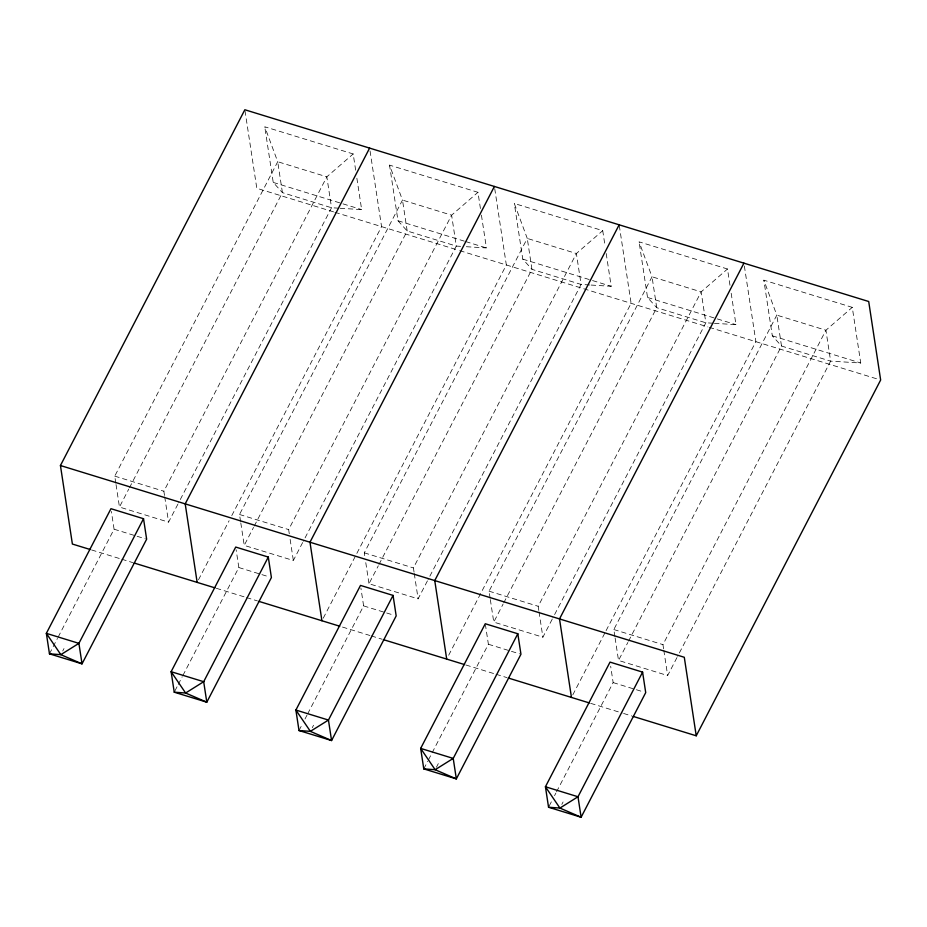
<?xml version="1.0" encoding="UTF-8"?>
<svg xmlns="http://www.w3.org/2000/svg" width="927" height="927" viewBox="0 0 927 927"><rect width="100%" height="100%" fill="white"/><g stroke="black" fill="none" stroke-linecap="round" stroke-linejoin="round"><path stroke-width="0.7" stroke-dasharray="4.63 3.48" d="M115.817 483.152L114.751 476.13L277.718 161.727L264.763 126.779L353.187 153.952L355.794 171.078M177.891 504.172L168.575 522.144L119.456 507.046L128.76 489.074M129.432 487.799L282.422 192.642L277.718 161.727L326.837 176.825L353.187 153.952M49.467 653.836L57.462 638.413M58.123 637.139L114.079 529.201L111.367 511.437M62.735 650.997L63.998 648.552M164.508 495.447L163.87 491.229L326.837 176.825L331.542 207.741L178.552 502.897M198.482 579.827L229.108 520.742M231.773 515.609L381.565 226.617L369.838 149.525M240.591 521.507L239.514 514.485L402.492 200.081L389.537 165.122L477.961 192.306L480.557 209.421M302.654 542.527L293.349 560.487L244.218 545.389L253.535 527.428M254.207 526.142L407.196 230.985L402.492 200.081L451.611 215.18L477.961 192.306M174.902 690.905L177.567 685.76M178.239 684.474L182.225 676.768M182.897 675.482L238.842 567.544L236.142 549.792M289.282 533.79L288.645 529.584L451.611 215.18L456.316 246.084L303.326 541.241M323.256 618.17L506.339 264.971L494.392 186.454M364.717 555.644L364.288 552.828L527.266 238.424L514.311 203.476L602.724 230.649L605.111 246.35M427.428 580.881L418.112 598.842L368.992 583.743L378.309 565.783M378.969 564.497L531.959 269.34L527.266 238.424L576.385 253.523L602.724 230.649M299.004 730.534L302.341 724.114M305.006 718.97L306.999 715.123M307.671 713.836L363.616 605.899L360.916 588.147M312.272 727.695L313.546 725.25M414.056 572.144L413.407 567.927L576.385 253.523L581.09 284.438L428.089 579.595M448.691 655.238L631.113 303.326L619.166 224.809M490.128 598.205L489.062 591.183L652.029 276.779L639.074 241.831L727.498 269.004L730.105 286.13M552.202 619.224L542.886 637.197L493.767 622.098L503.071 604.126M503.743 602.851L656.733 307.694L652.029 276.779L701.148 291.878L727.498 269.004M423.778 768.889L427.776 761.183M428.436 759.897L488.39 644.253L485.47 625.122M436.408 767.266L438.309 763.605M538.819 610.499L538.181 606.281L701.148 291.878L705.853 322.793L552.863 617.95M572.793 694.879L605.424 631.936M606.084 630.661L755.876 341.669L743.929 263.152M614.902 636.559L613.825 629.537L776.803 315.134L763.848 280.174L852.272 307.358L860.731 363.002L830.627 361.136L781.507 346.038L772.318 335.817L763.848 280.174M676.965 657.579L667.66 675.54L618.529 660.441L627.846 642.481M628.506 641.194L781.507 346.038L776.803 315.134L825.922 330.232L852.272 307.358M549.213 805.957L551.878 800.812M554.543 795.679L555.876 793.106M556.536 791.82L613.153 682.596L610.661 666.212M561.82 804.404L563.083 801.959M663.593 648.842L662.956 644.636L825.922 330.232L830.627 361.136L677.637 656.293M338.714 208.181L331.542 207.741L282.422 192.642L273.233 182.422L264.763 126.779M340.151 208.274L361.657 209.595L356.872 178.204M460.615 246.35L456.316 246.084L407.196 230.985L398.007 220.765L389.537 165.122M466.351 246.709L486.42 247.949L481.426 215.134M589.688 284.971L581.09 284.438L531.959 269.34L522.77 259.12L514.311 203.476M591.125 285.064L611.194 286.292L605.98 252.051M713.025 323.233L705.853 322.793L656.733 307.694L647.544 297.474L639.074 241.831M714.462 323.326L735.968 324.647L731.183 293.256M273.233 182.422L361.657 209.595M398.007 220.765L464.323 241.147M465.702 241.576L486.42 247.949M522.77 259.12L611.194 286.292M647.544 297.474L735.968 324.647M772.318 335.817L860.731 363.002M333.581 211.866L256.802 188.274L245.064 111.182M334.948 212.295L458.355 250.22M459.722 250.638L707.892 326.918M709.259 327.347L877.904 379.178M114.751 476.13L163.87 491.229M239.514 514.485L288.645 529.584M364.288 552.828L413.407 567.927M489.062 591.183L538.181 606.281M613.825 629.537L662.956 644.636M114.079 529.201L135.782 535.876M137.138 536.293L145.284 538.784M238.842 567.544L260.557 574.219M261.912 574.636L268.691 576.721M363.616 605.899L385.319 612.573M386.675 612.99L393.465 615.076M488.39 644.253L510.093 650.916M511.449 651.333L519.583 653.836M613.153 682.596L643.002 691.774M91.576 549.943L120.371 558.796M121.75 559.213L132.712 562.585M216.35 588.286L245.145 597.139M246.512 597.567L257.486 600.939M342.492 627.069L369.919 635.493M371.287 635.91L382.248 639.282M465.887 664.995L494.682 673.848M496.061 674.265L507.023 677.637M590.661 703.338L622.191 713.037M623.57 713.454L631.797 715.992M663.802 650.256L667.66 675.54M615.111 637.961L618.529 660.441M539.039 611.901L542.886 637.197M490.337 599.618L493.767 622.098M414.265 573.546L418.112 598.842M365.783 562.666L368.992 583.743M290.139 539.41L293.349 560.487M240.8 522.909L244.218 545.389M164.728 496.849L168.575 522.144M116.037 484.566L119.456 507.046"/><path stroke-width="1.39" d="M90.209 549.514L72.387 544.045L60.44 465.528L244.855 109.757L868.703 301.507L880.65 380.024L696.235 735.795L633.164 716.409M143.523 518.714L78.911 643.361L60.834 654.659L49.467 653.836L46.35 633.35L110.962 508.703L143.523 518.714L146.64 539.201L82.028 663.848L49.467 653.836M369.618 148.1L185.203 503.871L197.15 582.388M268.285 557.069L203.685 681.704L185.609 693.014L174.241 692.191L171.124 671.704L235.725 547.057L268.285 557.069L271.402 577.556L206.802 702.191L174.241 692.191M494.392 186.454L309.977 542.225L321.924 620.742M393.06 595.412L328.448 720.059L310.371 731.357L299.004 730.534L295.887 710.047L360.499 585.412L393.06 595.412L396.177 615.91L331.565 740.546L299.004 730.534M619.166 224.809L434.751 580.58L446.698 659.097M517.822 633.767L453.222 758.413L435.145 769.711L423.778 768.889L420.661 748.402L485.273 623.755L517.822 633.767L520.951 654.253L456.339 778.9L423.778 768.889M743.929 263.152L559.514 618.923L571.461 697.44M642.596 672.121L577.996 796.756L559.92 808.066L548.552 807.243L545.435 786.745L610.036 662.11L642.596 672.121L645.713 692.608L581.113 817.243L548.552 807.243M60.44 465.528L684.288 657.278L696.235 735.795M134.079 563.002L214.983 587.869M258.853 601.356L339.745 626.223M383.627 639.711L464.52 664.566M508.39 678.054L589.294 702.921M78.911 643.361L46.35 633.35L60.834 654.659L82.028 663.848L78.911 643.361M203.685 681.704L171.124 671.704L185.609 693.014L206.802 702.191L203.685 681.704M328.448 720.059L295.887 710.047L310.371 731.357L331.565 740.546L328.448 720.059M453.222 758.413L420.661 748.402L435.145 769.711L456.339 778.9L453.222 758.413M577.996 796.756L545.435 786.745L559.92 808.066L581.113 817.243L577.996 796.756"/></g></svg>
